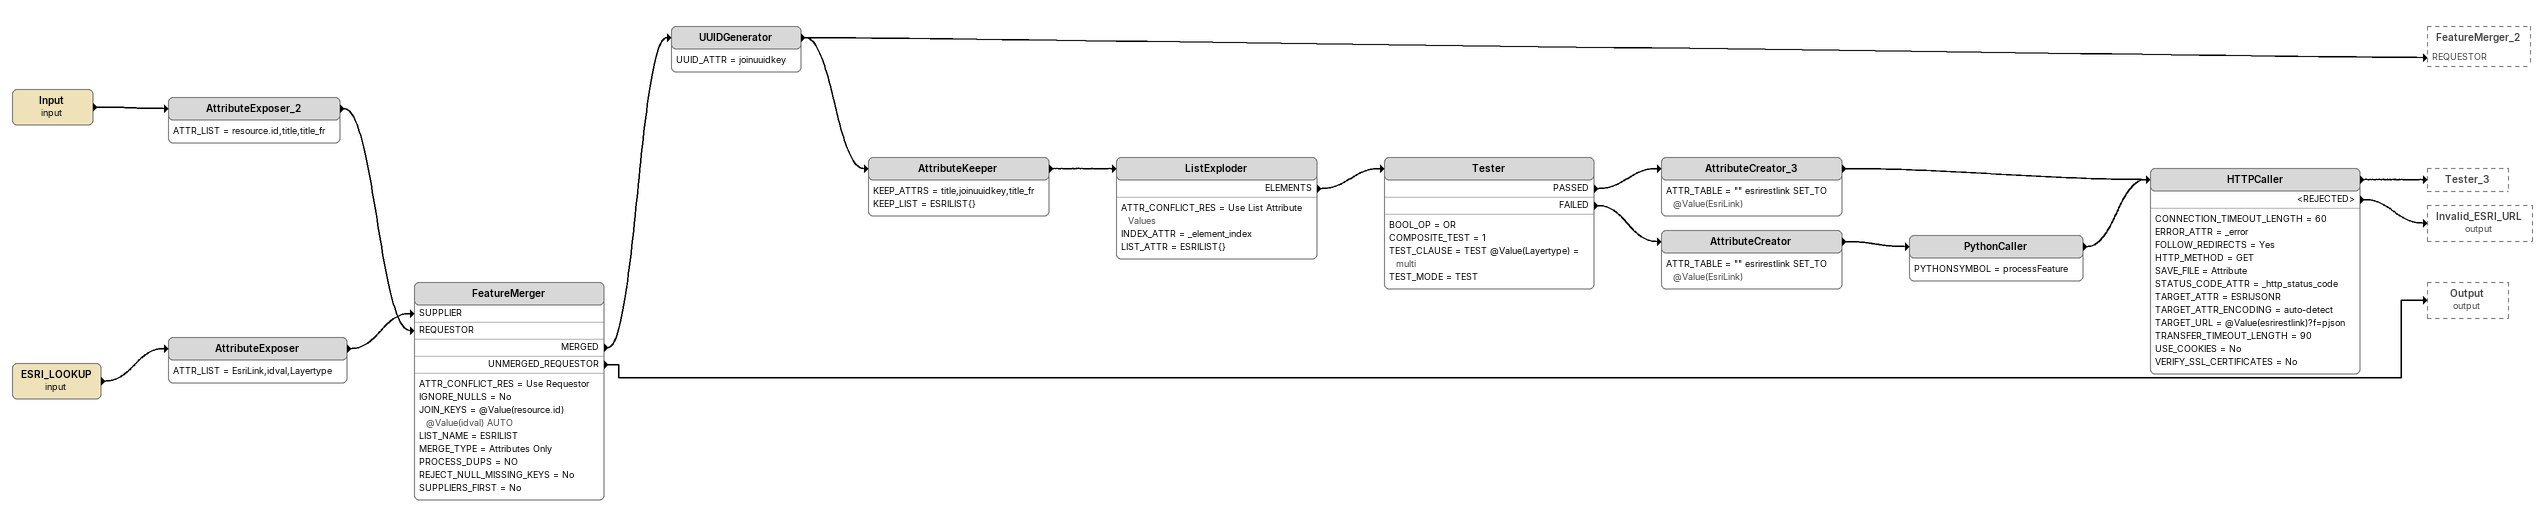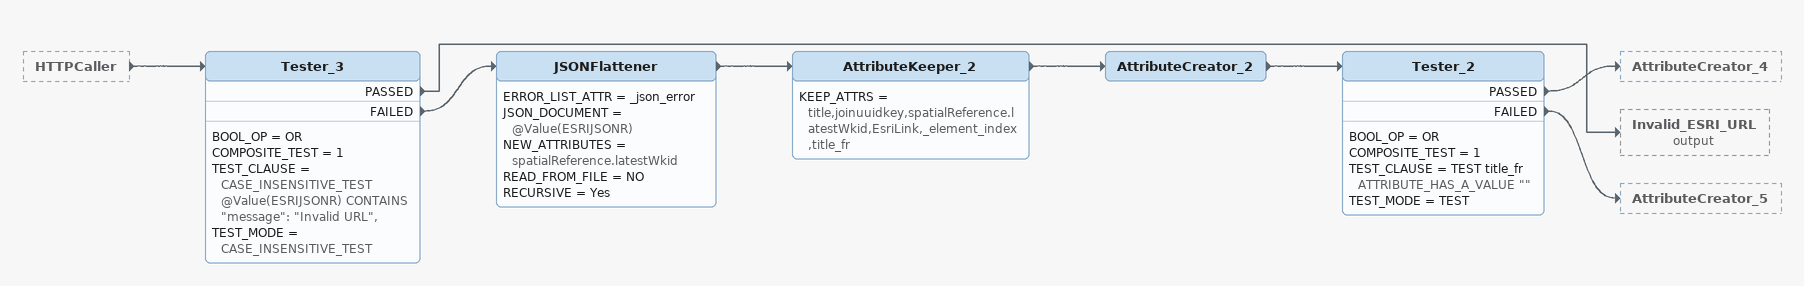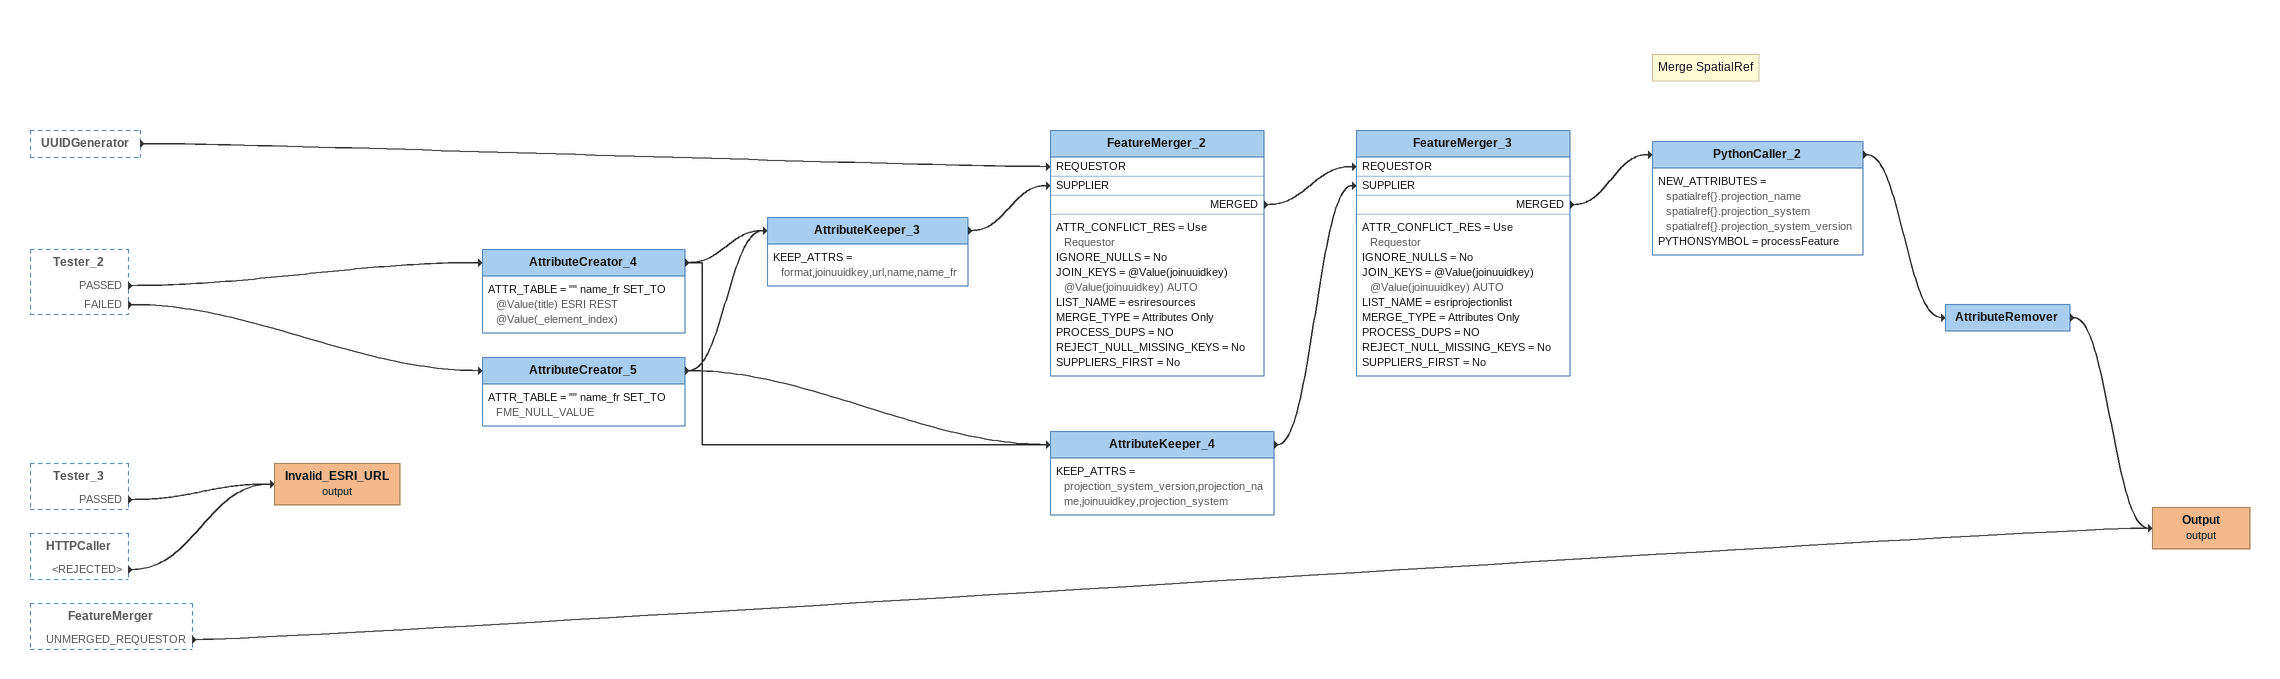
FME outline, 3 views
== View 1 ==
Input (input)
    -> AttributeExposer_2
AttributeExposer_2
    ATTR_LIST = resource.id,title,title_fr
    -> FeatureMerger [REQUESTOR]
ESRI_LOOKUP (input)
    -> AttributeExposer
AttributeExposer
    ATTR_LIST = EsriLink,idval,Layertype
    -> FeatureMerger [SUPPLIER]
FeatureMerger
    ATTR_CONFLICT_RES = Use Requestor
    IGNORE_NULLS = No
    JOIN_KEYS = @Value(resource.id) @Value(idval) AUTO
    LIST_NAME = ESRILIST
    MERGE_TYPE = Attributes Only
    PROCESS_DUPS = NO
    REJECT_NULL_MISSING_KEYS = No
    SUPPLIERS_FIRST = No
    MERGED -> UUIDGenerator
    UNMERGED_REQUESTOR -> Output (output)
UUIDGenerator
    UUID_ATTR = joinuuidkey
    -> AttributeKeeper
    -> FeatureMerger_2 [REQUESTOR]
AttributeKeeper
    KEEP_ATTRS = title,joinuuidkey,title_fr
    KEEP_LIST = ESRILIST{}
    -> ListExploder
ListExploder
    ATTR_CONFLICT_RES = Use List Attribute Values
    INDEX_ATTR = _element_index
    LIST_ATTR = ESRILIST{}
    ELEMENTS -> Tester
Tester
    BOOL_OP = OR
    COMPOSITE_TEST = 1
    TEST_CLAUSE = TEST @Value(Layertype) = multi
    TEST_MODE = TEST
    PASSED -> AttributeCreator_3
    FAILED -> AttributeCreator
AttributeCreator_3
    ATTR_TABLE = "" esrirestlink SET_TO @Value(EsriLink)
    -> HTTPCaller
AttributeCreator
    ATTR_TABLE = "" esrirestlink SET_TO @Value(EsriLink)
    -> PythonCaller
PythonCaller
    PYTHONSYMBOL = processFeature
    -> HTTPCaller
HTTPCaller
    CONNECTION_TIMEOUT_LENGTH = 60
    ERROR_ATTR = _error
    FOLLOW_REDIRECTS = Yes
    HTTP_METHOD = GET
    SAVE_FILE = Attribute
    STATUS_CODE_ATTR = _http_status_code
    TARGET_ATTR = ESRIJSONR
    TARGET_ATTR_ENCODING = auto-detect
    TARGET_URL = @Value(esrirestlink)?f=pjson
    TRANSFER_TIMEOUT_LENGTH = 90
    USE_COOKIES = No
    VERIFY_SSL_CERTIFICATES = No
    -> Tester_3
    <REJECTED> -> Invalid_ESRI_URL (output)

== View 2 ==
HTTPCaller [outside]
    -> Tester_3
Tester_3
    BOOL_OP = OR
    COMPOSITE_TEST = 1
    TEST_CLAUSE = CASE_INSENSITIVE_TEST @Value(ESRIJSONR) CONTAINS   "message": "Invalid URL",
    TEST_MODE = CASE_INSENSITIVE_TEST
    PASSED -> Invalid_ESRI_URL (output)
    FAILED -> JSONFlattener
JSONFlattener
    ERROR_LIST_ATTR = _json_error
    JSON_DOCUMENT = @Value(ESRIJSONR)
    NEW_ATTRIBUTES = spatialReference.latestWkid
    READ_FROM_FILE = NO
    RECURSIVE = Yes
    -> AttributeKeeper_2
AttributeKeeper_2
    KEEP_ATTRS = title,joinuuidkey,spatialReference.latestWkid,EsriLink,_element_index,title_fr
    -> AttributeCreator_2
AttributeCreator_2
    -> Tester_2
Tester_2
    BOOL_OP = OR
    COMPOSITE_TEST = 1
    TEST_CLAUSE = TEST title_fr ATTRIBUTE_HAS_A_VALUE ""
    TEST_MODE = TEST
    PASSED -> AttributeCreator_4
    FAILED -> AttributeCreator_5

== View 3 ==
UUIDGenerator [outside]
    -> FeatureMerger_2 [REQUESTOR]
Tester_2 [outside]
    PASSED -> AttributeCreator_4
    FAILED -> AttributeCreator_5
Tester_3 [outside]
    PASSED -> Invalid_ESRI_URL (output)
HTTPCaller [outside]
    <REJECTED> -> Invalid_ESRI_URL (output)
FeatureMerger [outside]
    UNMERGED_REQUESTOR -> Output (output)
AttributeCreator_4
    ATTR_TABLE = "" name_fr SET_TO @Value(title) ESRI REST @Value(_element_index)
    -> AttributeKeeper_3
    -> AttributeKeeper_4
AttributeCreator_5
    ATTR_TABLE = "" name_fr SET_TO FME_NULL_VALUE
    -> AttributeKeeper_4
    -> AttributeKeeper_3
AttributeKeeper_3
    KEEP_ATTRS = format,joinuuidkey,url,name,name_fr
    -> FeatureMerger_2 [SUPPLIER]
FeatureMerger_2
    ATTR_CONFLICT_RES = Use Requestor
    IGNORE_NULLS = No
    JOIN_KEYS = @Value(joinuuidkey) @Value(joinuuidkey) AUTO
    LIST_NAME = esriresources
    MERGE_TYPE = Attributes Only
    PROCESS_DUPS = NO
    REJECT_NULL_MISSING_KEYS = No
    SUPPLIERS_FIRST = No
    MERGED -> FeatureMerger_3 [REQUESTOR]
AttributeKeeper_4
    KEEP_ATTRS = projection_system_version,projection_name,joinuuidkey,projection_system
    -> FeatureMerger_3 [SUPPLIER]
FeatureMerger_3
    ATTR_CONFLICT_RES = Use Requestor
    IGNORE_NULLS = No
    JOIN_KEYS = @Value(joinuuidkey) @Value(joinuuidkey) AUTO
    LIST_NAME = esriprojectionlist
    MERGE_TYPE = Attributes Only
    PROCESS_DUPS = NO
    REJECT_NULL_MISSING_KEYS = No
    SUPPLIERS_FIRST = No
    MERGED -> PythonCaller_2
Note: Merge SpatialRef
PythonCaller_2
    NEW_ATTRIBUTES = spatialref{}.projection_name spatialref{}.projection_system spatialref{}.projection_system_version
    PYTHONSYMBOL = processFeature
    -> AttributeRemover
AttributeRemover
    -> Output (output)
Output (output)
Invalid_ESRI_URL (output)
